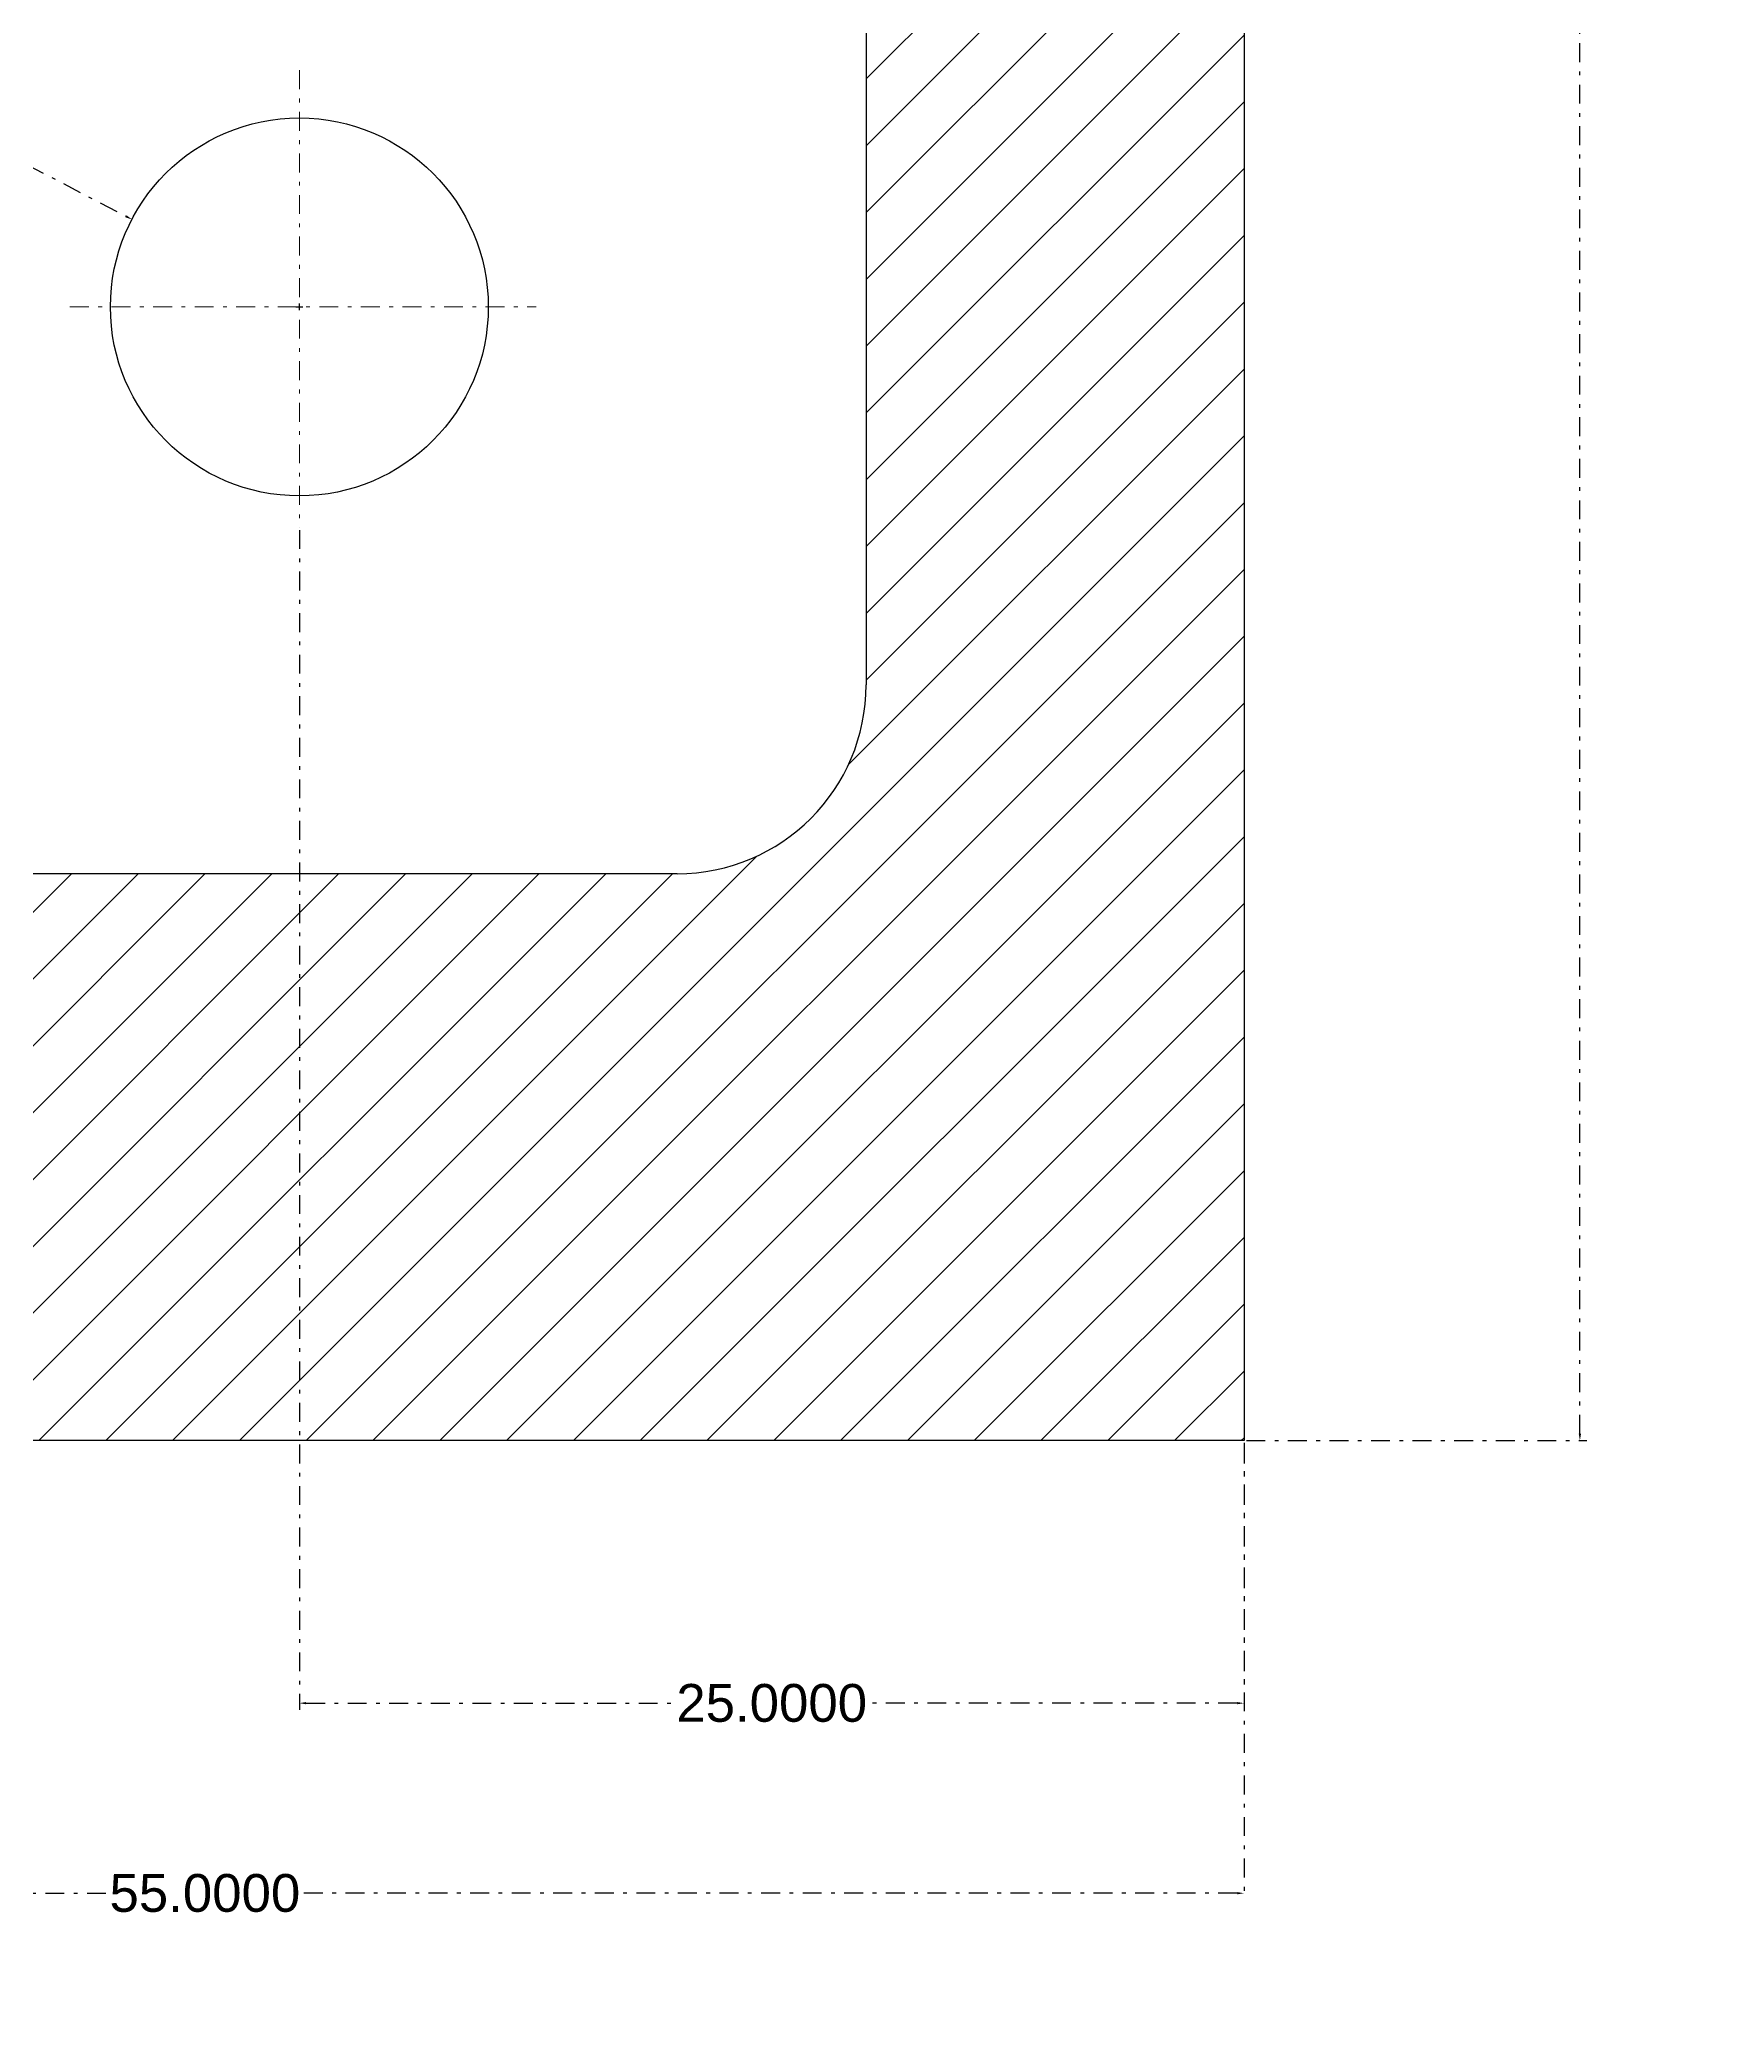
# Model space of a CAD drawing. Header units: inches. Extents: x -20 to 430, y -10 to 307.
# Drawn here: x 108.1 to 152.7, y 131.3 to 184.1 of the extents above; entities that cross this region are included whole.
import ezdxf

# ---------------------------------------------------------------- set-up
doc = ezdxf.new("R2010")
doc.units = ezdxf.units.IN
doc.header["$MEASUREMENT"] = 0
doc.linetypes.add('DASHDOT', pattern=[1, 0.5, -0.25, 0, -0.25])
doc.layers.add('AXE', color=90, linetype='DASHDOT', lineweight=15)
doc.layers.add('GROASE', color=7, linetype='Continuous', lineweight=30)
doc.styles.get("Standard").update_dxf_attribs({"font": 'arial.ttf'})
doc.dimstyles.get("Standard").update_dxf_attribs({"dimtxt": 0.18, "dimasz": 0.18, "dimexe": 0.18, "dimexo": 0.0625, "dimgap": 0.09, "dimtad": 0, "dimtih": 1, "dimtoh": 1, "dimdec": 4, "dimzin": 0, "dimdsep": 46, "dimtxsty": 'Standard', "dimcen": 0.09, "dimadec": 0, "dimazin": 0, "dimtfac": 1, "dimtdec": 4, "dimtofl": 0, "dimtmove": 0, "dimatfit": 3, "dimfxl": 1, "dimtolj": 1, "dimtzin": 0, "dimarcsym": 0})

# ---------------------------------------------------------------- blocks, each defined once
blk = doc.blocks.new('*D3')
at = {"layer": 'AXE', "color": 0, "lineweight": -2, "transparency": 16777216}
for p, q in [((140.063, 242), (149.069, 242)), ((148.889, 241.82), (148.889, 195.1)), ((148.889, 147.18), (148.889, 193.899)), ((140.063, 147), (149.069, 147))]:
    blk.add_line(p, q, dxfattribs=at)
at = {"layer": 'AXE', "color": 0, "transparency": 16777216}
for points in [[(148.859, 241.82), (148.919, 241.82), (148.889, 242)], [(148.859, 147.18), (148.919, 147.18), (148.889, 147)]]:
    blk.add_solid(points, dxfattribs=at)
at = {"layer": 'Defpoints', "color": 0, "transparency": 16777216}
for p in [(140, 242), (148.889, 242), (140, 147)]:
    blk.add_point(p, dxfattribs=at)
at = {"layer": 'AXE', "color": 0, "transparency": 16777216, "insert": (148.889, 194.5), "char_height": 0.18, "attachment_point": 5}
blk.add_mtext('\\A1;{\\H5.55556x;95.0000}', dxfattribs=at)
blk = doc.blocks.new('*D6')
at = {"layer": 'AXE', "color": 0, "lineweight": -2, "transparency": 16777216}
blk.add_line((130.063, 207), (142.287, 207), dxfattribs=at)
at = {"layer": 'Defpoints', "color": 0, "transparency": 16777216}
for p in [(130, 207), (142.287, 207), (0, 0)]:
    blk.add_point(p, dxfattribs=at)
at = {"layer": 'AXE', "color": 0, "transparency": 16777216, "insert": (144.792, 207), "char_height": 0.18, "attachment_point": 5}
blk.add_mtext('\\A1;{\\H5.55556x;10.0000}', dxfattribs=at)
blk = doc.blocks.new('*D7')
at = {"layer": 'AXE', "color": 0, "lineweight": -2, "transparency": 16777216}
for p, q in [((106.626, 181.282), (106.806, 181.282)), ((106.806, 181.282), (110.409, 179.399)), ((114.91, 177), (115.09, 177)), ((115, 176.91), (115, 177.09))]:
    blk.add_line(p, q, dxfattribs=at)
at = {"layer": 'AXE', "color": 0, "transparency": 16777216}
blk.add_solid([(110.423, 179.426), (110.395, 179.372), (110.569, 179.316)], dxfattribs=at)
at = {"layer": 'Defpoints', "color": 0, "transparency": 16777216}
for p in [(110.569, 179.316), (119.431, 174.684)]:
    blk.add_point(p, dxfattribs=at)
at = {"layer": 'AXE', "color": 0, "transparency": 16777216, "insert": (103.529, 181.282), "char_height": 0.18, "attachment_point": 5}
blk.add_mtext('\\A1;{\\H5.55556x;∅10.0000}', dxfattribs=at)
blk = doc.blocks.new('*D9')
at = {"layer": 'AXE', "color": 0, "lineweight": -2, "transparency": 16777216}
for p, q in [((115, 171.096), (115, 139.871)), ((140, 171.096), (140, 139.871)), ((115.18, 140.051), (124.939, 140.051)), ((139.82, 140.051), (130.061, 140.051))]:
    blk.add_line(p, q, dxfattribs=at)
at = {"layer": 'AXE', "color": 0, "transparency": 16777216}
for points in [[(115.18, 140.081), (115.18, 140.021), (115, 140.051)], [(139.82, 140.081), (139.82, 140.021), (140, 140.051)]]:
    blk.add_solid(points, dxfattribs=at)
at = {"layer": 'Defpoints', "color": 0, "transparency": 16777216}
for p in [(115, 171.159), (140, 171.159), (140, 140.051)]:
    blk.add_point(p, dxfattribs=at)
at = {"layer": 'AXE', "color": 0, "transparency": 16777216, "insert": (127.5, 140.051), "char_height": 0.18, "attachment_point": 5}
blk.add_mtext('\\A1;{\\H5.55556x;25.0000}', dxfattribs=at)
blk = doc.blocks.new('*D10')
at = {"layer": 'AXE', "color": 0, "lineweight": -2, "transparency": 16777216}
for p, q in [((85, 146.937), (85, 134.842)), ((140, 146.937), (140, 134.842)), ((85.18, 135.022), (109.948, 135.022)), ((139.82, 135.022), (115.053, 135.022))]:
    blk.add_line(p, q, dxfattribs=at)
at = {"layer": 'AXE', "color": 0, "transparency": 16777216}
for points in [[(85.18, 135.052), (85.18, 134.992), (85, 135.022)], [(139.82, 135.052), (139.82, 134.992), (140, 135.022)]]:
    blk.add_solid(points, dxfattribs=at)
at = {"layer": 'Defpoints', "color": 0, "transparency": 16777216}
for p in [(85, 147), (140, 147), (140, 135.022)]:
    blk.add_point(p, dxfattribs=at)
at = {"layer": 'AXE', "color": 0, "transparency": 16777216, "insert": (112.5, 135.022), "char_height": 0.18, "attachment_point": 5}
blk.add_mtext('\\A1;{\\H5.55556x;55.0000}', dxfattribs=at)
blk = doc.blocks.new('*D17')
at = {"layer": 'AXE', "color": 0, "lineweight": -2, "transparency": 16777216}
blk.add_line((260.063, 208.177), (268.153, 208.177), dxfattribs=at)
at = {"layer": 'Defpoints', "color": 0, "transparency": 16777216}
for p in [(260, 208.177), (268.153, 208.177), (0, 0)]:
    blk.add_point(p, dxfattribs=at)
at = {"layer": 'AXE', "color": 0, "transparency": 16777216, "insert": (270.659, 208.177), "char_height": 0.18, "attachment_point": 5}
blk.add_mtext('\\A1;{\\H5.55556x;10.0000}', dxfattribs=at)

msp = doc.modelspace()

# ---------------------------------------------------------------- hatches: boundary and pattern name
at = {"layer": 'AXE'}
h = msp.add_hatch(dxfattribs=at)
h.set_pattern_fill('ANSI31', color=256, scale=10)
h.paths.add_polyline_path([(140.00007, 271.99987), (105.00007, 271.99987), (105.00007, 256.99987), (140.00007, 256.99987)])
h.paths.add_polyline_path([(140.00007, 226.99987), (105.00007, 226.99987), (105.00007, 211.99987), (125.00007, 211.99987, -0.41421356), (130.00007, 206.99987), (130.00007, 166.99987, -0.41421356), (125.00007, 161.99987), (105.00007, 161.99987), (105.00007, 146.99987), (140.00007, 146.99987)])
h.paths.add_polyline_path([(92.00007, 161.99987), (85.00007, 161.99987), (85.00007, 146.99987), (92.00007, 146.99987)])

# ---------------------------------------------------------------- linework, layer by layer
for p, q in [((115.00007, 183.26105), (115.00007, 171.15888)), ((108.92969, 176.99987), (121.26268, 176.99987))]:
    msp.add_line(p, q, dxfattribs=at)
at = {"layer": 'GROASE'}
for p, q in [((140.00007, 271.99987), (140.00007, 146.99987)), ((130.00007, 206.99987), (130.00007, 166.99987)), ((125.00007, 161.99987), (85.00007, 161.99987)), ((140.00007, 146.99987), (85.00007, 146.99987))]:
    msp.add_line(p, q, dxfattribs=at)
msp.add_circle((115.00007, 176.99987), 5, dxfattribs=at)
msp.add_arc((125.00007, 166.99987), 5, 270, 0, dxfattribs=at)

# ---------------------------------------------------------------- dimensions: what is measured, and where the dimension line sits
at = {"layer": 'AXE'}
dim = msp.add_linear_dim(base=(148.88936, 241.99987), p1=(140.00007, 146.99987), p2=(140.00007, 241.99987), angle=90, text='{\\H5.55556x;<>}', dimstyle='Standard', dxfattribs=at)
dim.commit()
dim.dimension.update_dxf_attribs({"geometry": '*D3', "text_midpoint": (148.88936, 194.49987)})
for feature_location, offset, picture, middle in [((260.00007, 208.1768), (8.15335, 0), '*D17', (270.65884, 208.1768)), ((130.00007, 206.99987), (12.28686, 0), '*D6', (144.79235, 206.99987))]:
    dim = msp.add_ordinate_dim(feature_location=feature_location, offset=offset, dtype=0, origin=(0, 0), text='{\\H5.55556x;10.0000}', dimstyle='Standard', dxfattribs=at)
    dim.commit()
    dim.dimension.update_dxf_attribs({"geometry": picture, "text_midpoint": middle})
dim = msp.add_diameter_dim_2p(p1=(119.4315, 174.68416), p2=(110.56865, 179.31557), text='{\\H5.55556x;<>}', dimstyle='Standard', dxfattribs=at)
dim.commit()
dim.dimension.update_dxf_attribs({"geometry": '*D7', "text_midpoint": (103.52947, 181.28183), "dimtype": 163})
for base, p1, p2, picture, middle in [((140.00007, 140.05052), (115.00007, 171.15888), (140.00007, 171.15888), '*D9', (127.50007, 140.05052)), ((140.00007, 135.02217), (85.00007, 146.99987), (140.00007, 146.99987), '*D10', (112.50007, 135.02217))]:
    dim = msp.add_linear_dim(base=base, p1=p1, p2=p2, text='{\\H5.55556x;<>}', dimstyle='Standard', dxfattribs=at)
    dim.commit()
    dim.dimension.update_dxf_attribs({"geometry": picture, "text_midpoint": middle})

doc.saveas('drawing.dxf')
